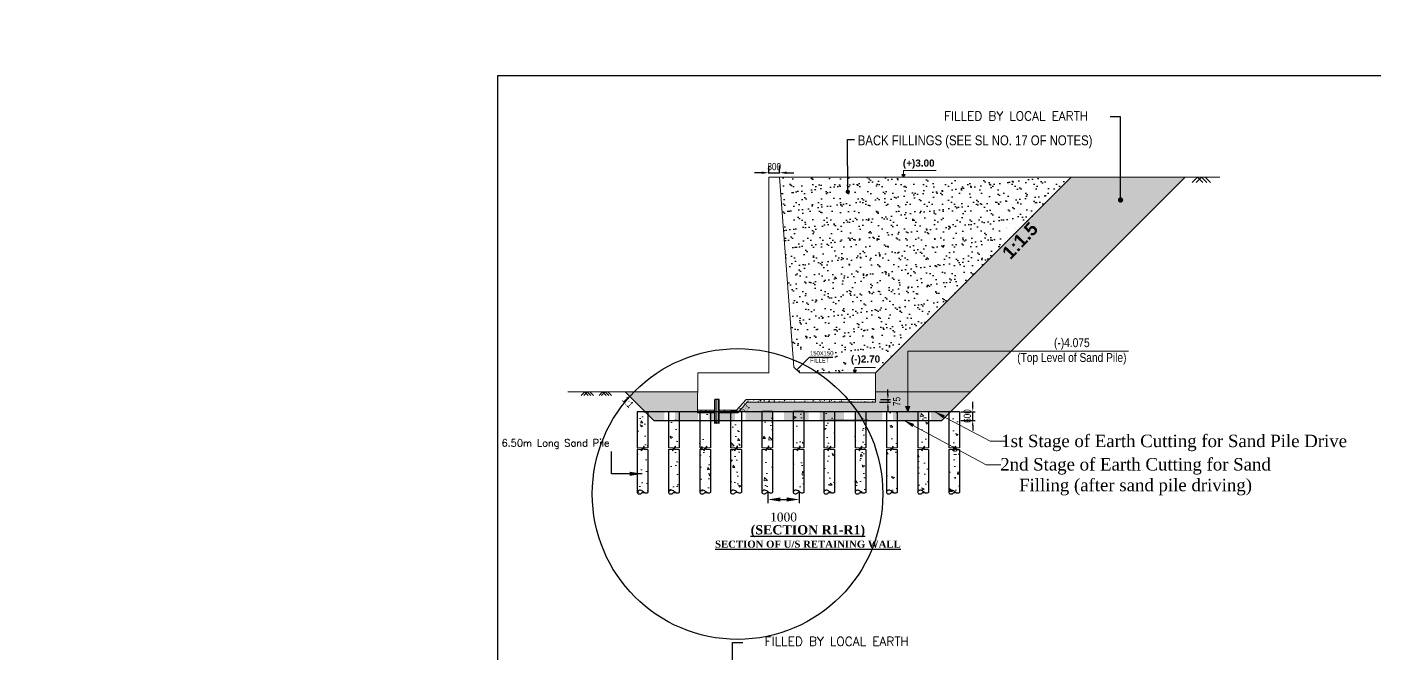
# Model space of a CAD drawing. Extents: x -119161 to 3778985, y -614964 to -30958.
# Drawn here: x 3463795 to 3501667, y -244629 to -227040 of the extents above; entities that cross this region are included whole.
import ezdxf

# ---------------------------------------------------------------- set-up
doc = ezdxf.new("R2010")
doc.units = 0
doc.header["$MEASUREMENT"] = 0
doc.linetypes.add('DASHED', pattern=[0.75, 0.5, -0.25])
doc.layers.get('0').update_dxf_attribs({"linetype": 'CONTINUOUS'})
doc.layers.get('DEFPOINTS').update_dxf_attribs({"linetype": 'CONTINUOUS'})
doc.layers.add('Dim', color=7, linetype='CONTINUOUS', lineweight=9)
doc.layers.add('HATCH', color=252, linetype='CONTINUOUS', lineweight=5)
for name, color, linetype in [('LINE', 7, 'CONTINUOUS'), ('P1', 7, 'CONTINUOUS'), ('TEXT', 10, 'CONTINUOUS'), ('TXT', 7, 'CONTINUOUS')]:
    doc.layers.add(name, color=color, linetype=linetype)
doc.styles.add('ARIAL', font='ARIALN.TTF')
doc.styles.add('BIG', font='ROMANT.SHX')
doc.styles.add('DIM', font='isocp3.shx')
doc.styles.add('dimText', font='ARIALN.TTF')
doc.styles.get("Standard").update_dxf_attribs({"font": 'times.ttf', "height": 250})
doc.dimstyles.new('3', dxfattribs={"dimtxt": 225, "dimasz": 350, "dimexe": 100, "dimexo": 25, "dimgap": 9, "dimtad": 0, "dimdec": 0, "dimzin": 0, "dimdsep": 46, "dimtxsty": 'Standard', "dimcen": 0, "dimclrt": 256, "dimadec": 0, "dimazin": 0, "dimtfac": 1, "dimtdec": 0, "dimtofl": 0, "dimtmove": 2, "dimatfit": 3, "dimfxl": 1, "dimtolj": 1, "dimtzin": 0, "dimarcsym": 0})
doc.dimstyles.new('dim_100', dxfattribs={"dimtxt": 200, "dimasz": 200, "dimexe": 200, "dimexo": 100, "dimgap": 70, "dimtad": 1, "dimdec": 0, "dimzin": 0, "dimdsep": 46, "dimtxsty": 'DIM', "dimcen": 150, "dimclrd": 5, "dimclre": 5, "dimclrt": 7, "dimadec": 0, "dimazin": 0, "dimtfac": 1, "dimtdec": 0, "dimtmove": 0, "dimatfit": 3, "dimfxl": 20, "dimtolj": 1, "dimtzin": 0, "dimarcsym": 0})
doc.dimstyles.new('dim_230', dxfattribs={"dimtxt": 460, "dimasz": 460, "dimexe": 230, "dimexo": 100, "dimgap": 100, "dimtad": 1, "dimdec": 0, "dimzin": 0, "dimdsep": 46, "dimtxsty": 'dimText', "dimcen": 0.09, "dimclrd": 256, "dimclre": 256, "dimclrt": 7, "dimadec": 0, "dimazin": 0, "dimtfac": 1, "dimtdec": 0, "dimtofl": 0, "dimtmove": 0, "dimatfit": 3, "dimfxl": 1, "dimtolj": 1, "dimtzin": 0, "dimlwd": -1, "dimlwe": -1, "dimarcsym": 0})
doc.dimstyles.new('dim_250', dxfattribs={"dimtxt": 500, "dimasz": 500, "dimexe": 500, "dimexo": 100, "dimgap": 150, "dimtad": 1, "dimdec": 0, "dimzin": 0, "dimdsep": 46, "dimtxsty": 'ARIAL', "dimcen": 350, "dimclrd": 5, "dimclre": 5, "dimclrt": 7, "dimadec": 0, "dimazin": 0, "dimtfac": 1, "dimtdec": 0, "dimtmove": 0, "dimatfit": 3, "dimfxl": 500, "dimfxlon": 1, "dimtolj": 1, "dimtzin": 0, "dimarcsym": 0})
doc.dimstyles.new('dim_60', dxfattribs={"dimtxt": 120, "dimasz": 120, "dimexe": 60, "dimexo": 60, "dimgap": 50, "dimtad": 1, "dimdec": 0, "dimzin": 0, "dimdsep": 46, "dimtxsty": 'DIM', "dimcen": 0.09, "dimclrd": 5, "dimclre": 5, "dimclrt": 7, "dimadec": 0, "dimazin": 0, "dimtfac": 1, "dimtdec": 0, "dimtmove": 0, "dimatfit": 3, "dimfxl": 1, "dimtolj": 1, "dimtzin": 0, "dimarcsym": 0})
doc.dimstyles.new('dim_70', dxfattribs={"dimtxt": 140, "dimasz": 140, "dimexe": 70, "dimexo": 40, "dimgap": 50, "dimtad": 1, "dimdec": 0, "dimzin": 0, "dimdsep": 46, "dimtxsty": 'ARIAL', "dimcen": 0.09, "dimclrd": 5, "dimclre": 5, "dimclrt": 7, "dimadec": 0, "dimazin": 0, "dimtfac": 1, "dimtdec": 0, "dimtmove": 0, "dimatfit": 3, "dimfxl": 1, "dimtolj": 1, "dimtzin": 0, "dimarcsym": 0})

# ---------------------------------------------------------------- blocks, each defined once
blk = doc.blocks.new('*D2052')
at = {"layer": 'DEFPOINTS', "color": 0, "lineweight": -2, "ltscale": 50}
for p in [(3484653, -231256), (3484953, -231136), (3484953, -231260)]:
    blk.add_point(p, dxfattribs=at)
at = {"layer": 'HATCH', "color": 5, "lineweight": -2, "ltscale": 50}
for p, q in [((3484653, -231156), (3484653, -230936)), ((3484953, -231160), (3484953, -230936)), ((3484453, -231136), (3484253, -231136)), ((3484653, -231136), (3484953, -231136)), ((3485153, -231136), (3485353, -231136))]:
    blk.add_line(p, q, dxfattribs=at)
for points in [[(3484453, -231103), (3484453, -231169), (3484653, -231136)], [(3485153, -231103), (3485153, -231169), (3484953, -231136)]]:
    blk.add_solid(points, dxfattribs=at)
at = {"layer": 'HATCH', "color": 7, "ltscale": 50, "insert": (3484803, -230964), "char_height": 200, "attachment_point": 5, "style": 'ARIAL'}
blk.add_mtext('\\A1;300', dxfattribs=at)
blk = doc.blocks.new('*D2053')
at = {"layer": 'DEFPOINTS', "color": 0, "lineweight": -2, "ltscale": 50}
for p in [(3487721, -237584), (3487756, -237509), (3487999, -237584)]:
    blk.add_point(p, dxfattribs=at)
at = {"layer": 'HATCH', "color": 5, "lineweight": -2, "ltscale": 50}
for p, q in [((3487999, -237369), (3487999, -237229)), ((3487761, -237584), (3488069, -237584)), ((3487796, -237509), (3488069, -237509)), ((3487999, -237509), (3487999, -237584)), ((3487999, -237724), (3487999, -237864))]:
    blk.add_line(p, q, dxfattribs=at)
for points in [[(3487976, -237369), (3488022, -237369), (3487999, -237509)], [(3487976, -237724), (3488022, -237724), (3487999, -237584)]]:
    blk.add_solid(points, dxfattribs=at)
at = {"layer": 'HATCH', "color": 7, "ltscale": 50, "insert": (3488248, -237561), "char_height": 200, "attachment_point": 5, "rotation": 90, "style": 'ARIAL'}
blk.add_mtext('\\A1;75', dxfattribs=at)
blk = doc.blocks.new('*D2054')
at = {"layer": 'DEFPOINTS', "color": 0, "lineweight": -2, "ltscale": 50}
for p in [(3490006, -238093), (3490013, -237850), (3490384, -237850)]:
    blk.add_point(p, dxfattribs=at)
at = {"layer": 'HATCH', "color": 5, "lineweight": -2, "ltscale": 50}
for p, q in [((3490384, -237710), (3490384, -237570)), ((3490046, -238093), (3490454, -238093)), ((3490053, -237850), (3490454, -237850)), ((3490384, -238093), (3490384, -237850)), ((3490384, -238233), (3490384, -238373))]:
    blk.add_line(p, q, dxfattribs=at)
for points in [[(3490361, -237710), (3490407, -237710), (3490384, -237850)], [(3490361, -238233), (3490407, -238233), (3490384, -238093)]]:
    blk.add_solid(points, dxfattribs=at)
at = {"layer": 'HATCH', "color": 7, "ltscale": 50, "insert": (3490232, -237971), "char_height": 200, "attachment_point": 5, "rotation": 90, "style": 'ARIAL'}
blk.add_mtext('\\A1;600', dxfattribs=at)
blk = doc.blocks.new('RT')
at = {"layer": 'Dim', "ltscale": 50}
h = blk.add_hatch(dxfattribs=at)
h.set_pattern_fill('AR-CONC', color=8, scale=100, style=0)
h.set_pattern_definition([(50, (-3013919.5, 641592.65), (717.26018, -62.75213), [75, -825]), (355, (-3013919.5, 641592.65), (-138.75133, 752.19213), [60, -660]), (100.4514, (-3013859.75, 641587.4), (578.50938, 689.43954), [63.74019, -701.14211]), (46.1842, (-3013919.5, 641792.65), (1067.24105, -165.51901), [112.5, -1237.5]), (96.6356, (-3013830.6, 641778.9), (934.6627, 974.11787), [95.6103, -1051.713]), (351.1842, (-3013919.5, 641792.7), (934.66195, 974.1186), [90, -990]), (21, (-3013819.5, 641742.65), (596.90705, -402.61889), [75, -825]), (326, (-3013819.5, 641742.65), (243.31533, 725.15005), [60, -660]), (71.4514, (-3013769.8, 641709.1), (840.22263, 322.5305), [63.74019, -701.14211]), (37.5, (-3013919.52, 641592.65), (12.159855, 332.893854), [0, -652, 0, -670, 0, -662.5]), (7.5, (-3013919.52, 641592.65), (263.069537, 394.41171), [0, -382, 0, -637, 0, -252.5]), (327.5, (-3014142.52, 641592.65), (533.822436, -22.554872), [0, -250, 0, -780, 0, -1035]), (317.5, (-3014242.52, 641592.65), (583.18617, 100.10498), [0, -325, 0, -518, 0, -735])])
h.paths.add_polyline_path([(150, -2269), (138, -2291), (119, -2305), (97, -2311), (74, -2310), (52, -2302), (33, -2290), (15, -2276), (-6, -2267), (-29, -2266), (-52, -2273), (-64, -2281), (-86, -2289), (-109, -2290), (-130, -2283), (-150, -2271), (-150, 0), (150, 0)])
for points in [[(-150, -1014), (-44, -1014), (-44, -966), (22, -1055), (22, -1014), (150, -1014)], [(-150, -1063), (-29, -1063), (-29, -1015), (38, -1103), (38, -1063), (150, -1063)]]:
    blk.add_lwpolyline(points, dxfattribs=at)
at = {"layer": 'P1', "ltscale": 50}
for points in [[(-150, 0), (-150, -1014)], [(-150, 0), (150, 0)], [(150, 0), (150, -1014)], [(-150, -1063), (-150, -2271)], [(150, -1063), (150, -2253)]]:
    blk.add_lwpolyline(points, dxfattribs=at)
blk.add_spline([(-150, -2271), (-115, -2289), (-72, -2284), (-23, -2252), (15, -2223), (67, -2207), (106, -2210), (132, -2224), (144, -2239), (150, -2253), (150, -2266), (123, -2303), (73, -2309), (38, -2293), (10, -2273), (-18, -2265), (-51, -2273)], degree=3, dxfattribs=at)
blk = doc.blocks.new('PILE.5')
at = {"layer": 'HATCH', "color": 5}
blk.add_blockref('RT', (0, 0), dxfattribs=at)
blk = doc.blocks.new('*D2064')
at = {"layer": 'DEFPOINTS', "color": 0, "lineweight": -2}
for p in [(2462635, -31122), (2462635, -33338), (2521930, -33338)]:
    blk.add_point(p, dxfattribs=at)
at = {"layer": 'DEFPOINTS', "color": 0, "linetype": 'ByBlock', "lineweight": -2}
for p in [(3484626, -240111), (3485507, -240111), (3485507, -240315)]:
    blk.add_point(p, dxfattribs=at)
at = {"layer": 'LINE', "color": 0, "lineweight": -2}
for p, q in [((2462635, -33313), (2462635, -31022)), ((2521930, -33313), (2521930, -31022)), ((2463185, -31122), (2491842, -31122)), ((2521380, -31122), (2492723, -31122))]:
    blk.add_line(p, q, dxfattribs=at)
at = {"layer": 'LINE', "color": 0, "linetype": 'ByBlock', "lineweight": -2}
for p, q in [((3484626, -240136), (3484626, -240415)), ((3484976, -240315), (3485157, -240315)), ((3485507, -240136), (3485507, -240415))]:
    blk.add_line(p, q, dxfattribs=at)
at = {"layer": 'LINE', "color": 0, "lineweight": -2}
for points in [[(2463185, -31031), (2463185, -31214), (2462635, -31122)], [(2521380, -31031), (2521380, -31214), (2521930, -31122)]]:
    blk.add_solid(points, dxfattribs=at)
at = {"layer": 'LINE', "color": 0, "linetype": 'ByBlock', "lineweight": -2}
for points in [[(3484976, -240257), (3484976, -240373), (3484626, -240315)], [(3485157, -240257), (3485157, -240373), (3485507, -240315)]]:
    blk.add_solid(points, dxfattribs=at)
at = {"layer": 'LINE', "insert": (2492283, -31122), "char_height": 250, "attachment_point": 5}
blk.add_mtext('\\A1;59295', dxfattribs=at)
at = {"layer": 'LINE', "linetype": 'ByBlock', "lineweight": -2, "insert": (3485066, -240810), "char_height": 250, "attachment_point": 5}
blk.add_mtext('\\A1;1000', dxfattribs=at)

msp = doc.modelspace()

# ---------------------------------------------------------------- hatches: boundary and pattern name
at = {"layer": 'Dim', "ltscale": 500}
h = msp.add_hatch(color=15, dxfattribs=at)
h.dxf.hatch_style = 1
h.paths.add_polyline_path([(3488437, -231184.6), (3488486.7, -231184.6), (3488437, -231258.5)])
h.paths.add_polyline_path([(3488387.3, -231184.6), (3488437, -231184.6), (3488437, -231258.5)])
h = msp.add_hatch(color=15, dxfattribs=at)
h.dxf.hatch_style = 1
h.paths.add_polyline_path([(3487070.3, -236684.9), (3487020.6, -236684.9), (3487070.3, -236758.9)])
h.paths.add_polyline_path([(3487120, -236684.9), (3487070.3, -236684.9), (3487070.3, -236758.9)])
h = msp.add_hatch(color=8, dxfattribs=at)
h.dxf.hatch_style = 1
h.paths.add_polyline_path([(3488617.8, -237704.4), (3488557, -237704.4), (3488496.2, -237704.4), (3488557, -237849.6)])
at = {"layer": 'HATCH', "ltscale": 10}
h = msp.add_hatch(dxfattribs=at)
h.set_pattern_fill('ANSI31', color=256, scale=375, angle=45, style=0)
h.set_pattern_definition([(90, (3618422.555, -228197.207), (-46.875, 7e-15), [])])
h.paths.add_polyline_path([(3483136.3, -238163.4), (3483180.5, -238163.4), (3483180.5, -238134.8), (3483208.5, -238190.3), (3483208.5, -238163.4), (3483256.3, -238162.8), (3483256.3, -237508.7), (3483136.3, -237508.7)])
at = {"layer": 'LINE', "ltscale": 50}
h = msp.add_hatch(dxfattribs=at)
h.set_pattern_fill('AR-SAND', color=4, scale=200, style=0)
h.set_pattern_definition([(37.5, (2451530.54, 1235415.37), (-12.59867, 385.364754), [0, -304, 0, -340, 0, -325]), (7.5, (2451530.54, 1235415.37), (353.95534, 564.42921), [0, -164, 0, -274, 0, -105]), (327.5, (2451284.54, 1235415.37), (622.82837, 1.13181), [0, -100, 0, -360, 0, -470]), (317.5, (2451284.54, 1235415.37), (601.22532, 175.53511), [0, -50, 0, -236, 0, -270])])
h.paths.add_polyline_path([(3493153.9, -231258.5), (3484954, -231265.9), (3485360.2, -236600.5), (3485526.9, -236758.9), (3487070.3, -236758.9), (3487020.6, -236684.9), (3487120, -236684.9), (3487070.3, -236758.9), (3487653.5, -236758.9)])
h.paths.add_polyline_path([(3486851.5, -236758.9), (3487653.5, -236758.9), (3487968, -236130), (3486851.5, -236130)], flags=17)
h.paths.add_polyline_path([(3485353.5, -236594.2), (3486364, -236544.3), (3486364, -236097), (3485316.8, -236103.8)], flags=17)
h = msp.add_hatch(dxfattribs=at)
h.set_pattern_fill('AR-SAND', color=0, scale=80, style=0)
h.set_pattern_definition([(37.5, (4793809.96, 359624.48), (-5.039469, 154.145902), [0, -121.6, 0, -136, 0, -130]), (7.5, (4793809.96, 359624.48), (141.582136, 225.771685), [0, -65.6, 0, -109.6, 0, -42]), (327.5, (4793711.56, 359624.48), (249.131349, 0.452724), [0, -40, 0, -144, 0, -188]), (317.5, (4793711.56, 359624.48), (240.490128, 70.214045), [0, -20, 0, -94.4, 0, -108])])
h.paths.add_polyline_path([(3496352.3, -231258.5), (3493153.9, -231258.5), (3487653.5, -236758.9), (3487653.5, -237292.8), (3488557, -237292.8), (3488557, -236150.7), (3491460, -236150.7)])
h.paths.add_polyline_path([(3491460, -236150.7), (3488557, -236150.7), (3488557, -237292.8), (3490318, -237292.8)], flags=17)
h.paths.add_polyline_path([(3487823.9, -237303.6), (3487823.9, -236963.9), (3487576.6, -236963.9), (3487576.6, -237303.6)], flags=9)
h.paths.add_polyline_path([(3491590.3, -233330.9), (3491950.1, -232978.3), (3491661.6, -232683.9), (3491301.8, -233036.6)], flags=24)
at = {"layer": 'LINE', "ltscale": 0.5}
h = msp.add_hatch(dxfattribs=at)
h.set_pattern_fill('AR-SAND', color=256, scale=60, style=0)
h.set_pattern_definition([(37.5, (2353303.16, 2141969.97), (-3.7796015, 115.609426), [0, -91.2, 0, -102, 0, -97.5]), (7.5, (2353303.16, 2141969.97), (106.186602, 169.328764), [0, -49.2, 0, -82.2, 0, -31.5]), (327.5, (2353229.36, 2141969.97), (186.8485117, 0.3395432), [0, -30, 0, -108, 0, -141]), (317.5, (2353229.36, 2141969.97), (180.367596, 52.660534), [0, -15, 0, -70.8, 0, -81])])
h.paths.add_polyline_path([(3482646.5, -237849.6), (3482650, -237292.8), (3480615.5, -237292.8), (3481172.3, -237849.6)])
h.paths.add_polyline_path([(3489761.2, -237849.6), (3490318, -237292.8), (3488557, -237292.8), (3488557, -237704.4), (3488617.8, -237704.4), (3488557, -237849.6)])
h.paths.add_polyline_path([(3488557, -237849.6), (3488496.2, -237704.4), (3488557, -237704.4), (3488557, -237292.8), (3487653.5, -237292.8), (3487653.5, -237583.7), (3487503.5, -237583.7), (3484046.3, -237583.7), (3483807.9, -237849.6), (3484003.2, -237849.6)])
h.paths.add_polyline_path([(3482656.6, -238092.8), (3482656.6, -237883.7), (3482646.3, -237883.7), (3482646.5, -237849.6), (3482015.5, -237849.6), (3482015.5, -238092.8)])
h.paths.add_polyline_path([(3481715.5, -238092.8), (3481715.5, -237849.6), (3481172.3, -237849.6), (3481415.5, -238092.8)])
h.paths.add_polyline_path([(3483256.3, -237883.7), (3483256.3, -238092.8), (3483703.2, -238092.8), (3483703.2, -237883.7)])
h.paths.add_polyline_path([(3483136.3, -238092.8), (3483136.3, -237883.7), (3482956.6, -237883.7), (3482956.6, -238092.8)])
h.paths.add_polyline_path([(3484601.5, -238092.8), (3484775.1, -238092.8), (3484775.1, -237849.6), (3484003.2, -237849.6), (3484003.2, -238092.8)])
h.paths.add_polyline_path([(3485615.5, -238092.8), (3485776.5, -238092.8), (3485776.5, -237849.6), (3485075.1, -237849.6), (3485075.1, -238092.8)])
h.paths.add_polyline_path([(3486762, -238092.8), (3486762, -237849.6), (3486076.5, -237849.6), (3486076.5, -238092.8)])
h.paths.add_polyline_path([(3487843.9, -238092.8), (3487843.9, -237849.6), (3487062, -237849.6), (3487062, -238092.8), (3487447.3, -238092.8)])
h.paths.add_polyline_path([(3488915.5, -238092.8), (3488915.5, -237849.6), (3488143.9, -237849.6), (3488143.9, -238092.8)])
h.paths.add_polyline_path([(3489518, -238092.8), (3489761.2, -237849.6), (3489215.5, -237849.6), (3489215.5, -238092.8)])
h.paths.add_polyline_path([(3488096.3, -237754.1), (3488096.3, -237367.7), (3488399.7, -237367.7), (3488399.7, -237754.1)], flags=24)
h.paths.add_polyline_path([(3483981.1, -237932.1), (3484177.9, -237714.6), (3484043.9, -237593.3), (3483847.1, -237810.8)], flags=9)

# ---------------------------------------------------------------- linework, layer by layer
at = {"color": 7, "lineweight": 15}
for p, q in [((3484953.4, -231258.5), (3484653.4, -231258.5)), ((3484653.4, -236758.9), (3484653.4, -231258.5)), ((3485353.5, -236594.2), (3484953.4, -231258.5)), ((3485353.5, -236594.2), (3485526.9, -236758.9)), ((3482646.3, -237883.7), (3482653.4, -236758.9)), ((3482653.4, -236758.9), (3484653.4, -236758.9)), ((3484653.4, -236758.9), (3484653.4, -236758.9)), ((3485526.9, -236758.9), (3487653.5, -236758.9)), ((3487653.5, -237583.7), (3487653.5, -236758.9)), ((3482646.3, -237808.7), (3483136.3, -237808.7)), ((3483256.3, -237808.7), (3483746.3, -237808.7)), ((3484015.3, -237508.7), (3487503.5, -237508.7)), ((3487503.5, -237583.7), (3484046.3, -237583.7)), ((3487503.5, -237508.7), (3487653.5, -237508.7)), ((3487653.5, -237583.7), (3487503.5, -237583.7)), ((3482646.3, -237883.7), (3483136.3, -237883.7)), ((3483256.3, -237883.7), (3483777.3, -237883.7))]:
    msp.add_line(p, q, dxfattribs=at)
for points in [[(3484015.3, -237508.7), (3483746.3, -237808.7)], [(3484046.3, -237583.7), (3483777.3, -237883.7)]]:
    msp.add_lwpolyline(points, dxfattribs=at)
at = {"layer": 'Dim', "ltscale": 500}
msp.add_line((3488557, -236150.7), (3494763, -236150.7, 0), dxfattribs=at)
at = {"layer": 'Dim', "lineweight": 20, "ltscale": 50}
for p, q in [((3482650, -237292.8), (3478998.1, -237292.8)), ((3490318, -237292.8), (3487653.5, -237292.8))]:
    msp.add_line(p, q, dxfattribs=at)
at = {"layer": 'Dim', "ltscale": 500}
for points in [[(3488437, -231258.5), (3488486.7, -231184.6), (3488387.3, -231184.6)], [(3487070.3, -236758.9), (3487020.6, -236684.9), (3487120, -236684.9)]]:
    msp.add_lwpolyline(points, close=True, dxfattribs=at)
for points in [[(3488437, -231184.6), (3488437, -231069.4), (3489357.7, -231069.4)], [(3488557, -237849.6), (3488557, -236150.7)], [(3487070.3, -236684.9), (3487070.3, -236609), (3487655.2, -236609)], [(3488557, -237849.6), (3488496.2, -237704.4), (3488557, -237704.4)], [(3488557, -237849.6), (3488617.8, -237704.4), (3488557, -237704.4)]]:
    msp.add_lwpolyline(points, dxfattribs=at)
at = {"layer": 'HATCH', "color": 5, "ltscale": 50}
msp.add_lwpolyline([(3484953.4, -231258.5), (3497329.9, -231258.5)], dxfattribs=at)
at = {"layer": 'HATCH', "color": 8, "lineweight": 15}
for points in [[(3496701.1, -231258.5), (3496551.3, -231408.3)], [(3496811.4, -231258.5), (3496661.6, -231408.3)], [(3496701.1, -231258.5), (3496850.9, -231408.3)], [(3496811.4, -231258.5), (3496961.2, -231408.3)], [(3496921.7, -231258.5), (3497071.5, -231408.3)], [(3479474.5, -237292.8), (3479374.6, -237392.7)], [(3479548, -237292.8), (3479448.1, -237392.7)], [(3479474.5, -237292.8), (3479574.3, -237392.7)], [(3479548, -237292.8), (3479647.8, -237392.7)], [(3479621.5, -237292.8), (3479721.4, -237392.7)], [(3479977.3, -237292.8), (3479877.5, -237392.7)], [(3480050.9, -237292.8), (3479951, -237392.7)], [(3479977.3, -237292.8), (3480077.2, -237392.7)], [(3480050.9, -237292.8), (3480150.7, -237392.7)], [(3480124.4, -237292.8), (3480224.2, -237392.7)]]:
    msp.add_lwpolyline(points, dxfattribs=at)
at = {"layer": 'LINE', "color": 2, "lineweight": 15}
for p, q in [((3482646.6, -237836), (3482651.8, -237834)), ((3482647.7, -237846.1), (3482651.8, -237834)), ((3482691.3, -237812.2), (3482691.3, -237812.2)), ((3482732, -237825.2), (3482741.7, -237813.7)), ((3482732, -237825.2), (3482744, -237826.3)), ((3482744, -237826.3), (3482741.7, -237813.7)), ((3482875.5, -237837.8), (3482885.1, -237826.3)), ((3482887.4, -237838.8), (3482885.1, -237826.3)), ((3482975.2, -237828.9), (3482975.2, -237828.9)), ((3483018.1, -237817.5), (3483018.1, -237817.5)), ((3483025.3, -237822.3), (3483025.3, -237822.3)), ((3483099.1, -237822.8), (3483099.1, -237822.8)), ((3483101, -237812.3), (3483101, -237812.3)), ((3483278.2, -237811.5), (3483278.2, -237811.5)), ((3483383.3, -237808.7), (3483390.6, -237813.6)), ((3483384.9, -237816), (3483384.9, -237816)), ((3483390.6, -237813.6), (3483392.3, -237808.7)), ((3483398, -237832.3), (3483415.8, -237835)), ((3483398.1, -237832.2), (3483413.7, -237816)), ((3483415.8, -237835), (3483413.6, -237816)), ((3483476.9, -237834.8), (3483476.9, -237834.8)), ((3483491.7, -237820.5), (3483491.7, -237820.5)), ((3483505.3, -237834.7), (3483505.3, -237834.7)), ((3483552.7, -237824.8), (3483552.7, -237824.8)), ((3483593.1, -237836.7), (3483593.1, -237836.7)), ((3483598.5, -237825), (3483598.5, -237825)), ((3483609.2, -237819.7), (3483609.2, -237819.7)), ((3483668.1, -237822.9), (3483682.1, -237817.6)), ((3483668.1, -237822.9), (3483678, -237829.6)), ((3483678, -237829.6), (3483682.1, -237817.6)), ((3483705.2, -237829.5), (3483705.2, -237829.5)), ((3483709.7, -237816.7), (3483709.7, -237816.7)), ((3483769.8, -237807.1), (3483769.8, -237807.1)), ((3483804.8, -237791.6), (3483804.8, -237791.6)), ((3483812, -237834), (3483812, -237834)), ((3483812.9, -237792.8), (3483812.9, -237792.8)), ((3483826.3, -237796.7), (3483826.3, -237796.7)), ((3483836.1, -237758.4), (3483850.1, -237753.1)), ((3483836.1, -237758.4), (3483846.1, -237765.1)), ((3483846.1, -237765.1), (3483850.1, -237753.1)), ((3483851.9, -237775.2), (3483861.5, -237763.7)), ((3483851.9, -237775.2), (3483863.8, -237776.2)), ((3483857.4, -237712.7), (3483857.4, -237712.7)), ((3483863.8, -237776.2), (3483861.5, -237763.7)), ((3483910, -237633.9), (3483910, -237633.9)), ((3483915.5, -237709.5), (3483915.5, -237709.5)), ((3483919.2, -237711.2), (3483919.2, -237711.2)), ((3483921.6, -237644.7), (3483921.6, -237644.7)), ((3483951.2, -237657.3), (3483951.2, -237657.3)), ((3483955.3, -237607.8), (3483955.3, -237607.8)), ((3483967.6, -237637.3), (3483977.2, -237625.8)), ((3483967.6, -237637.3), (3483979.5, -237638.4)), ((3483979.5, -237638.4), (3483977.2, -237625.8)), ((3483991.5, -237567.3), (3483991.5, -237567.3)), ((3483997.5, -237634.7), (3483997.5, -237634.7)), ((3484026.8, -237564), (3484026.8, -237564)), ((3484052.8, -237548.9), (3484066.8, -237543.5)), ((3484052.8, -237548.9), (3484062.8, -237555.6)), ((3484062.8, -237555.6), (3484066.8, -237543.5)), ((3484088.9, -237538.3), (3484088.9, -237538.3)), ((3484101, -237510.1), (3484101, -237510.1)), ((3484108.1, -237547.3), (3484108.1, -237547.3)), ((3484127.8, -237551.2), (3484127.8, -237551.2)), ((3484139, -237531.8), (3484139, -237531.8)), ((3484198.8, -237508.8), (3484198.9, -237508.7)), ((3484198.8, -237508.8), (3484216.6, -237511.6)), ((3484207.8, -237514.6), (3484207.8, -237514.6)), ((3484214.8, -237521.8), (3484214.8, -237521.8)), ((3484216.6, -237511.6), (3484216.3, -237508.7)), ((3484224.7, -237527.3), (3484224.7, -237527.3)), ((3484226.7, -237512), (3484229.5, -237508.7)), ((3484226.7, -237512), (3484238.7, -237513)), ((3484231.7, -237536.2), (3484231.7, -237536.2)), ((3484238.7, -237513), (3484237.9, -237508.7)), ((3484314.6, -237519.1), (3484314.6, -237519.1)), ((3484334.3, -237522.1), (3484334.3, -237522.1)), ((3484338.5, -237577.4), (3484338.5, -237577.4)), ((3484340.3, -237564.9), (3484354.3, -237559.5)), ((3484340.3, -237564.9), (3484350.2, -237571.6)), ((3484350.2, -237571.6), (3484354.3, -237559.5)), ((3484370.2, -237524.5), (3484379.8, -237513)), ((3484370.2, -237524.5), (3484382.1, -237525.6)), ((3484382.1, -237525.6), (3484379.8, -237513)), ((3484412.3, -237541.9), (3484427.9, -237525.6)), ((3484412.3, -237541.9), (3484430, -237544.7)), ((3484414.3, -237567.5), (3484414.3, -237567.5)), ((3484417.8, -237577.2), (3484417.8, -237577.2)), ((3484421.3, -237523.6), (3484421.3, -237523.6)), ((3484430, -237544.7), (3484427.8, -237525.7)), ((3484432.9, -237575.9), (3484432.9, -237575.9)), ((3484435.4, -237509.3), (3484435.4, -237509.3)), ((3484513.6, -237537.1), (3484523.3, -237525.6)), ((3484513.6, -237537.1), (3484525.6, -237538.1)), ((3484525.6, -237538.1), (3484523.3, -237525.6)), ((3484528.1, -237528.1), (3484528.1, -237528.1)), ((3484534.4, -237557.2), (3484534.4, -237557.2)), ((3484536.8, -237560.9), (3484536.8, -237560.9)), ((3484540.6, -237550.8), (3484540.6, -237550.8)), ((3484590.6, -237544.2), (3484590.6, -237544.2)), ((3484625.7, -237575), (3484641.3, -237558.7)), ((3484625.7, -237575), (3484643.5, -237577.8)), ((3484627.7, -237580.9), (3484641.7, -237575.6)), ((3484627.7, -237580.9), (3484631.8, -237583.7)), ((3484634.8, -237532.7), (3484634.8, -237532.7)), ((3484639, -237583.7), (3484641.7, -237575.6)), ((3484639.5, -237546.8), (3484639.5, -237546.8)), ((3484643.5, -237577.8), (3484641.3, -237558.8)), ((3484651, -237537.2), (3484651, -237537.2)), ((3484657.1, -237549.6), (3484666.7, -237538.1)), ((3484657.1, -237549.6), (3484669.1, -237550.7)), ((3484666.4, -237534.3), (3484666.4, -237534.3)), ((3484669.1, -237550.7), (3484666.7, -237538.1)), ((3484740.5, -237534), (3484740.5, -237534)), ((3484741.6, -237537.2), (3484741.6, -237537.2)), ((3484767.7, -237517.2), (3484767.7, -237517.2)), ((3484792.7, -237517.6), (3484792.7, -237517.6)), ((3484795.7, -237516.4), (3484809.7, -237511)), ((3484795.7, -237516.4), (3484805.7, -237523.1)), ((3484800.6, -237562.2), (3484810.2, -237550.7)), ((3484800.6, -237562.2), (3484812.5, -237563.2)), ((3484805.7, -237523.1), (3484809.7, -237511)), ((3484812.5, -237563.2), (3484810.2, -237550.7)), ((3484842.8, -237511.1), (3484842.8, -237511.1)), ((3484844.4, -237519), (3484844.4, -237519)), ((3484848.4, -237541.7), (3484848.4, -237541.7)), ((3484865.9, -237580), (3484865.9, -237580)), ((3484944, -237574.7), (3484953.6, -237563.2)), ((3484944, -237574.7), (3484956, -237575.8)), ((3484944.7, -237571.5), (3484944.7, -237571.5)), ((3484956, -237575.8), (3484953.6, -237563.2)), ((3484955.1, -237546.2), (3484955.1, -237546.2)), ((3484992.2, -237563.3), (3484992.2, -237563.3)), ((3485042.3, -237556.7), (3485042.3, -237556.7)), ((3485045.7, -237558.7), (3485045.7, -237558.7)), ((3485061.9, -237550.7), (3485061.9, -237550.7)), ((3485083.2, -237532.4), (3485097.2, -237527.1)), ((3485083.2, -237532.4), (3485093.1, -237539.2)), ((3485090.5, -237583.7), (3485097.1, -237575.8)), ((3485093.1, -237539.2), (3485097.2, -237527.1)), ((3485098.6, -237583.7), (3485097.1, -237575.8)), ((3485109.3, -237576.5), (3485109.3, -237576.5)), ((3485118, -237546.8), (3485118, -237546.8)), ((3485149.5, -237543.7), (3485149.5, -237543.7)), ((3485168.7, -237555.2), (3485168.7, -237555.2)), ((3485226, -237556.4), (3485226, -237556.4)), ((3485244.3, -237530.1), (3485244.3, -237530.1)), ((3485252.2, -237529.6), (3485252.2, -237529.6)), ((3485275.4, -237559.7), (3485275.4, -237559.7)), ((3485294.4, -237523.6), (3485294.4, -237523.6)), ((3485342.6, -237536.4), (3485342.6, -237536.4)), ((3485350.8, -237583.4), (3485350.8, -237583.4)), ((3485353.3, -237516.8), (3485353.3, -237516.8)), ((3485370.1, -237513.6), (3485370.1, -237513.6)), ((3485370.6, -237548.5), (3485384.6, -237543.1)), ((3485370.6, -237548.5), (3485380.5, -237555.2)), ((3485380.5, -237555.2), (3485384.6, -237543.1)), ((3485382.2, -237564.2), (3485382.2, -237564.2)), ((3485390.5, -237580.3), (3485390.5, -237580.3)), ((3485443.8, -237575.8), (3485443.8, -237575.8)), ((3485454.7, -237568.4), (3485454.7, -237568.4)), ((3485459.2, -237516.4), (3485459.2, -237516.4)), ((3485489, -237568.7), (3485489, -237568.7)), ((3485493.9, -237569.2), (3485493.9, -237569.2)), ((3485507.2, -237560.3), (3485507.2, -237560.3)), ((3485557.4, -237554.3), (3485557.4, -237554.3)), ((3485569.7, -237559.3), (3485569.7, -237559.3)), ((3485595.7, -237573.3), (3485595.7, -237573.3)), ((3485623.8, -237540.3), (3485623.8, -237540.3)), ((3485658, -237564.5), (3485672, -237559.1)), ((3485658, -237564.5), (3485668, -237571.2)), ((3485658.4, -237541.5), (3485658.4, -237541.5)), ((3485666.4, -237512.6), (3485684.2, -237515.4)), ((3485666.5, -237512.6), (3485670.2, -237508.7)), ((3485668, -237571.2), (3485672, -237559.1)), ((3485684.2, -237515.4), (3485683.4, -237508.7)), ((3485696, -237542.6), (3485696, -237542.6)), ((3485702.5, -237577.8), (3485702.5, -237577.8)), ((3485740.4, -237520.3), (3485740.4, -237520.3)), ((3485746, -237536), (3485746, -237536)), ((3485762.3, -237526.5), (3485762.3, -237526.5)), ((3485809.3, -237582.3), (3485809.3, -237582.3)), ((3485821.8, -237526.1), (3485821.8, -237526.1)), ((3485862.5, -237579), (3485862.5, -237579)), ((3485865, -237512.5), (3485865, -237512.5)), ((3485879.9, -237545.7), (3485895.5, -237529.4)), ((3485879.9, -237545.7), (3485897.7, -237548.5)), ((3485897.7, -237548.5), (3485895.4, -237529.5)), ((3485920.4, -237512.1), (3485923.3, -237508.7)), ((3485920.4, -237512.1), (3485932.4, -237513.2)), ((3485932.4, -237513.2), (3485931.5, -237508.7)), ((3485933.5, -237570.2), (3485933.5, -237570.2)), ((3485945.4, -237580.5), (3485959.4, -237575.1)), ((3485945.4, -237580.5), (3485950.2, -237583.7)), ((3485945.5, -237581.7), (3485945.5, -237581.7)), ((3485948.1, -237509.4), (3485948.1, -237509.4)), ((3485956.6, -237583.7), (3485959.4, -237575.1)), ((3485963.6, -237566.2), (3485963.6, -237566.2)), ((3485998, -237512), (3485998, -237512)), ((3486021.3, -237571.8), (3486021.3, -237571.8)), ((3486050.1, -237550.2), (3486050.1, -237550.2)), ((3486063.9, -237524.7), (3486073.5, -237513.2)), ((3486063.9, -237524.7), (3486075.8, -237525.7)), ((3486067.4, -237551.2), (3486067.4, -237551.2)), ((3486075.8, -237525.7), (3486073.5, -237513.2)), ((3486093.3, -237578.8), (3486111.1, -237581.6)), ((3486093.4, -237578.8), (3486108.9, -237562.5)), ((3486104.7, -237516.5), (3486104.7, -237516.5)), ((3486111.1, -237581.6), (3486108.9, -237562.6)), ((3486113.5, -237516), (3486127.5, -237510.6)), ((3486113.5, -237516), (3486123.4, -237522.7)), ((3486123.4, -237522.7), (3486127.5, -237510.6)), ((3486147.6, -237555.1), (3486147.6, -237555.1)), ((3486166.7, -237530.2), (3486166.7, -237530.2)), ((3486170.1, -237537.2), (3486170.1, -237537.2)), ((3486197.7, -237548.5), (3486197.7, -237548.5)), ((3486207.3, -237537.2), (3486217, -237525.7)), ((3486207.3, -237537.2), (3486219.3, -237538.3)), ((3486211.5, -237521), (3486211.5, -237521)), ((3486219.3, -237538.3), (3486217, -237525.7)), ((3486271.2, -237524.4), (3486271.2, -237524.4)), ((3486273.4, -237538.6), (3486273.4, -237538.6)), ((3486283.4, -237510.2), (3486283.4, -237510.2)), ((3486318.3, -237525.5), (3486318.3, -237525.5)), ((3486350.8, -237549.8), (3486360.4, -237538.3)), ((3486350.8, -237549.8), (3486362.7, -237550.8)), ((3486362.7, -237550.8), (3486360.4, -237538.3)), ((3486372.6, -237575.9), (3486372.6, -237575.9)), ((3486375, -237509.4), (3486375, -237509.4)), ((3486399.7, -237521.9), (3486399.7, -237521.9)), ((3486400.9, -237532), (3486414.9, -237526.6)), ((3486400.9, -237532), (3486410.9, -237538.7)), ((3486410.8, -237538.7), (3486414.9, -237526.6)), ((3486425, -237530), (3486425, -237530)), ((3486449.8, -237515.4), (3486449.8, -237515.4)), ((3486475.3, -237561.9), (3486475.3, -237561.9)), ((3486494.2, -237562.3), (3486496.4, -237559.7)), ((3486494.2, -237562.3), (3486496.4, -237562.5)), ((3486496.4, -237559.7), (3486503.9, -237550.8)), ((3486496.4, -237562.5), (3486506.2, -237563.4)), ((3486506.2, -237563.4), (3486503.9, -237550.8)), ((3486531.8, -237534.5), (3486531.8, -237534.5)), ((3486576.3, -237549.1), (3486576.3, -237549.1)), ((3486596.4, -237512.2), (3486596.4, -237512.2)), ((3486599.2, -237567.6), (3486599.2, -237567.6)), ((3486625, -237569.4), (3486625, -237569.4)), ((3486637.7, -237574.9), (3486647.3, -237563.4)), ((3486637.7, -237574.9), (3486649.6, -237575.9)), ((3486638.6, -237539.1), (3486638.6, -237539.1)), ((3486649.6, -237575.9), (3486647.3, -237563.4)), ((3486649.3, -237561), (3486649.3, -237561)), ((3486680.2, -237534.1), (3486680.2, -237534.1)), ((3486688.3, -237548), (3486702.3, -237542.6)), ((3486688.3, -237548), (3486698.3, -237554.7)), ((3486698.3, -237554.7), (3486702.3, -237542.6)), ((3486703.2, -237516.7), (3486703.2, -237516.7)), ((3486725, -237551.1), (3486725, -237551.1)), ((3486741.7, -237549.4), (3486741.7, -237549.4)), ((3486745.3, -237543.6), (3486745.3, -237543.6)), ((3486782.9, -237520), (3486782.9, -237520)), ((3486784.3, -237583.7), (3486790.8, -237575.9)), ((3486792.2, -237583.7), (3486790.8, -237575.9)), ((3486809.9, -237521.2), (3486809.9, -237521.2)), ((3486851.4, -237534.4), (3486851.4, -237534.4)), ((3486852.1, -237548.1), (3486852.1, -237548.1)), ((3486858.3, -237529.4), (3486858.3, -237529.4)), ((3486881.5, -237573.7), (3486881.5, -237573.7)), ((3486901.4, -237527.8), (3486901.4, -237527.8)), ((3486906.2, -237573.3), (3486906.2, -237573.3)), ((3486916.7, -237525.7), (3486916.7, -237525.7)), ((3486958.9, -237552.6), (3486958.9, -237552.6)), ((3486974.9, -237509.4), (3486974.9, -237509.4)), ((3486975.8, -237564), (3486989.8, -237558.7)), ((3486975.8, -237564), (3486985.7, -237570.8)), ((3486977.2, -237517.9), (3486977.2, -237517.9)), ((3486985.3, -237558.8), (3486985.3, -237558.8)), ((3486985.7, -237570.8), (3486989.8, -237558.7)), ((3487022.9, -237553.3), (3487022.9, -237553.3)), ((3487023.5, -237530.2), (3487023.5, -237530.2)), ((3487050.9, -237580.1), (3487050.9, -237580.1)), ((3487065.6, -237557.1), (3487065.6, -237557.1)), ((3487088, -237544.7), (3487088, -237544.7)), ((3487100.9, -237573.5), (3487100.9, -237573.5)), ((3487147, -237520), (3487147, -237520)), ((3487148.4, -237583.7), (3487154.9, -237575.9)), ((3487156.3, -237583.7), (3487154.9, -237575.9)), ((3487174.1, -237521.2), (3487174.1, -237521.2)), ((3487215.5, -237534.4), (3487215.5, -237534.4)), ((3487216.2, -237548.1), (3487216.2, -237548.1)), ((3487222.4, -237529.4), (3487222.4, -237529.4)), ((3487245.6, -237573.7), (3487245.6, -237573.7)), ((3487265.6, -237527.8), (3487265.6, -237527.8)), ((3487270.4, -237573.3), (3487270.4, -237573.3)), ((3487280.8, -237525.7), (3487280.8, -237525.7)), ((3487323, -237552.6), (3487323, -237552.6)), ((3487339.1, -237509.4), (3487339.1, -237509.4)), ((3487339.9, -237564), (3487353.9, -237558.7)), ((3487339.9, -237564), (3487349.8, -237570.8)), ((3487341.3, -237517.9), (3487341.3, -237517.9)), ((3487349.5, -237558.8), (3487349.5, -237558.8)), ((3487349.8, -237570.8), (3487353.9, -237558.7)), ((3487387, -237553.3), (3487387, -237553.3)), ((3487387.6, -237530.2), (3487387.6, -237530.2)), ((3487415, -237580.1), (3487415, -237580.1)), ((3487429.8, -237557.1), (3487429.8, -237557.1)), ((3487452.2, -237544.7), (3487452.2, -237544.7)), ((3487465.1, -237573.5), (3487465.1, -237573.5)), ((3487555.1, -237513.7), (3487555.1, -237513.7)), ((3487557.3, -237552.8), (3487557.3, -237552.8)), ((3487560.9, -237582.6), (3487567.8, -237583.7)), ((3487561, -237582.6), (3487576.6, -237566.3)), ((3487565.8, -237543.2), (3487565.8, -237543.2)), ((3487578.5, -237583.7), (3487576.5, -237566.4)), ((3487598.1, -237541.6), (3487598.1, -237541.6)), ((3487599.4, -237579.7), (3487599.4, -237579.7)), ((3487614.1, -237512.3), (3487617.1, -237508.7)), ((3487614.1, -237512.3), (3487626, -237513.3)), ((3487626, -237513.3), (3487625.2, -237508.7)), ((3487628.3, -237576.1), (3487628.3, -237576.1)), ((3482646.5, -237845.3), (3482647.7, -237846.1)), ((3482662.4, -237863.7), (3482662.4, -237863.7)), ((3482668.2, -237877.6), (3482668.2, -237877.6)), ((3482688.9, -237878.8), (3482688.9, -237878.8)), ((3482723.1, -237862.1), (3482723.1, -237862.1)), ((3482769.1, -237868.2), (3482769.1, -237868.2)), ((3482773.2, -237855.5), (3482773.2, -237855.5)), ((3482784.8, -237857.5), (3482784.8, -237857.5)), ((3482791.5, -237864.7), (3482791.5, -237864.7)), ((3482848.9, -237845.5), (3482848.9, -237845.5)), ((3482875.5, -237837.8), (3482887.4, -237838.8)), ((3482875.9, -237872.7), (3482875.9, -237872.7)), ((3482892.6, -237851.9), (3482892.6, -237851.9)), ((3482901.5, -237837.5), (3482901.5, -237837.5)), ((3482925.2, -237855.4), (3482939.2, -237850)), ((3482925.2, -237855.4), (3482935.1, -237862.1)), ((3482935.1, -237862.1), (3482939.2, -237850)), ((3482982.7, -237877.2), (3482982.7, -237877.2)), ((3482996.4, -237836.9), (3482996.4, -237836.9)), ((3483018.9, -237850.3), (3483028.6, -237838.8)), ((3483018.9, -237850.3), (3483030.9, -237851.4)), ((3483030.9, -237851.4), (3483028.6, -237838.8)), ((3483089.4, -237881.7), (3483089.4, -237881.7)), ((3483300.5, -237858), (3483300.5, -237858)), ((3483301.6, -237861.6), (3483301.6, -237861.6)), ((3483305.8, -237875.4), (3483315.5, -237863.9)), ((3483305.8, -237875.4), (3483317.8, -237876.5)), ((3483317.8, -237876.5), (3483315.5, -237863.9)), ((3483359.8, -237876.8), (3483359.8, -237876.8)), ((3483404.3, -237847.5), (3483404.3, -237847.5)), ((3483426.8, -237841.4), (3483426.8, -237841.4)), ((3483452.9, -237883.7), (3483458.9, -237876.5)), ((3483460.2, -237883.7), (3483458.9, -237876.5)), ((3483476.4, -237856.7), (3483476.4, -237856.7)), ((3483509.8, -237883.7), (3483514, -237882.1)), ((3483513.5, -237883.7), (3483514, -237882.1)), ((3483611.5, -237865.3), (3483627.1, -237849.1)), ((3483611.5, -237865.4), (3483629.3, -237868.1)), ((3483629.3, -237868.1), (3483627.1, -237849.1)), ((3483641, -237880.6), (3483641, -237880.6)), ((3483676.4, -237880.5), (3483676.4, -237880.5)), ((3483709.4, -237872.2), (3483709.4, -237872.2)), ((3483752.2, -237870.5), (3483752.2, -237870.5)), ((3483757.6, -237860.6), (3483757.6, -237860.6))]:
    msp.add_line(p, q, dxfattribs=at)
at = {"layer": 'LINE'}
for p, q in [((3483136.3, -237808.7), (3483136.3, -237506.8)), ((3483136.3, -238157.9), (3483136.3, -237506.8)), ((3483256.3, -237506.8), (3483136.3, -237506.8)), ((3483256.3, -238161.5), (3483256.3, -237506.8)), ((3481415.5, -238092.8), (3489518, -238092.8)), ((3482017, -238092.8), (3483163.6, -238092.8)), ((3483112.3, -238157.7), (3483175, -238157.7)), ((3483175, -238157.7), (3483175, -238129.1)), ((3483175, -238129.1), (3483203.1, -238184.5)), ((3483203.1, -238184.5), (3483203.1, -238157.7)), ((3483203.5, -238157.7), (3483269.5, -238157.7)), ((3483463.6, -238092.8), (3484601.5, -238092.8)), ((3484901.5, -238092.8), (3485615.5, -238092.8)), ((3485615.5, -238092.8), (3485999.3, -238092.8)), ((3487447.3, -238092.8), (3486299.3, -238092.8)), ((3487115.5, -238092.8), (3486515.5, -238092.8)), ((3487747.3, -238092.8), (3488915.5, -238092.8)), ((3489215.5, -238092.8), (3489518, -238092.8))]:
    msp.add_line(p, q, dxfattribs=at)
at = {"layer": 'LINE', "linetype": 'DASHED'}
msp.add_line((3489761.2, -237849.6), (3481172.3, -237849.6), dxfattribs=at)
at = {"layer": 'LINE', "color": 0, "linetype": 'ByBlock', "lineweight": -2}
msp.add_line((3480227.7, -239593.4), (3480227.7, -238964.7), dxfattribs=at)
at = {"layer": 'LINE'}
msp.add_lwpolyline([(3534832.5, -269274.5), (3477031.7, -269274.5), (3477031.7, -228401.1), (3534832.5, -228401.1)], close=True, dxfattribs=at)
for points in [[(3493153.9, -231258.5), (3487653.5, -236758.9)], [(3496352.3, -231258.5), (3489518, -238092.8)], [(3480615.5, -237292.8), (3481415.5, -238092.8)]]:
    msp.add_lwpolyline(points, dxfattribs=at)
at = {"layer": 'LINE', "color": 0, "linetype": 'ByBlock', "lineweight": -2}
msp.add_circle((3483772.6, -240160.3), 4084.4, dxfattribs=at)

# ---------------------------------------------------------------- block references
at = {"layer": 'HATCH', "color": 5, "xscale": -1}
for p in [(3481104.4, -237849.6), (3481984.4, -237849.6), (3482864.4, -237849.6), (3483728.9, -237845.5), (3484608.9, -237845.5), (3485488.9, -237845.5), (3486346.8, -237849.6), (3487226.8, -237849.6), (3488106.8, -237849.6), (3488986.8, -237849.6), (3489866.8, -237849.6)]:
    msp.add_blockref('PILE.5', p, dxfattribs=at)

# ---------------------------------------------------------------- texts
at = {"layer": 'LINE', "attachment_point": 8, "style": 'BIG'}
for s, insert, char_height, width in [('FILLED BY LOCAL EARTH', (3491604.5, -229666.7), 250, 11058.005), ('\\P{\\fArial Narrow|b0|i0|c0|p34;\\H1.1111x;\\C7;BACK FILLINGS (SEE SL NO. 17 OF NOTES)}', (3490451.4, -230447.1), 250, 11058.005), ('{\\fTimes New Roman|b0|i0|c0|p18;1st Stage of Earth Cutting for Sand Pile Drive}', (3496047.4, -238959.3), 350, 31814.626), ('{\\fTimes New Roman|b0|i0|c0|p18;2nd Stage of Earth Cutting for Sand Filling (after sand pile driving)}', (3494961.5, -240199.9), 350, 8510.082), ('FILLED BY LOCAL EARTH', (3486561.5, -244426.6), 250, 11058.005)]:
    msp.add_mtext(s, dxfattribs=dict(at, insert=insert, char_height=char_height, width=width))
at = {"layer": 'TEXT', "ltscale": 500, "style": 'ARIAL'}
msp.add_text('1:1', height=200, rotation=311.85987, dxfattribs=at).set_placement((3480509.5, -237526.5))
at = {"layer": 'TEXT', "ltscale": 500, "insert": (3491715.7, -233043.2), "char_height": 368.794, "width": 1223.642, "attachment_point": 5, "rotation": 46.6755, "style": 'ARIAL'}
msp.add_mtext('{\\fArial|b1|i0|c0|p34;\\C6;1:1.5}', dxfattribs=at)
at = {"layer": 'TEXT', "color": 6, "insert": (3493170.6, -236155.1, 0), "char_height": 250, "width": 4868.751, "attachment_point": 5, "style": 'ARIAL'}
msp.add_mtext('{\\C7;(-)4.075\\P(Top Level of Sand Pile)}', dxfattribs=at)
at = {"layer": 'TEXT', "color": 7, "insert": (3477139.3, -238757.9), "char_height": 200, "width": 4263.335, "attachment_point": 4, "style": 'ARIAL'}
msp.add_mtext('{\\Fromant|c0;\\C256;6.50m Long Sand Pile}', dxfattribs=at)
at = {"layer": 'TXT', "color": 0, "style": 'ARIAL'}
msp.add_text('1:1', height=120, rotation=47.85701, dxfattribs=at).set_placement((3483979, -237889.5))
at = {"layer": 'TXT', "color": 0, "char_height": 200, "width": 683.017, "attachment_point": 5, "style": 'ARIAL'}
for s, insert in [('{\\fArial|b1|i0|c0|p34;\\C6;(+)3.00}', (3488866.2, -230893.9)), ('{\\fArial|b1|i0|c0|p34;\\C6;(-)2.70}', (3487370.6, -236398.4))]:
    msp.add_mtext(s, dxfattribs=dict(at, insert=insert))
at = {"layer": 'TXT', "color": 0, "insert": (3485810.9, -236308.5), "char_height": 120, "attachment_point": 4, "style": 'ARIAL'}
msp.add_mtext('150X150\\PFILLET', dxfattribs=at)
at = {"layer": 'TXT', "color": 6, "ltscale": 50, "insert": (3485749.6, -241036.4), "char_height": 260, "width": 10184.473, "attachment_point": 2}
msp.add_mtext('{\\fTimes New Roman|b1|i0|c0|p18;\\L(SECTION R1-R1)\\P\\H0.7692x;SECTION OF U/S RETAINING WALL\\fArial|b0|i0|c0|p34;\\l\\C0; }', dxfattribs=at)

# ---------------------------------------------------------------- dimensions: what is measured, and where the dimension line sits
at = {"layer": 'HATCH', "ltscale": 50}
dim = msp.add_linear_dim(base=(3484953.4, -231136.1), p1=(3484653.4, -231255.7), p2=(3484953.4, -231260.2), angle=180, dimstyle='dim_100', override={"dimtxsty": 'ARIAL', "dimtmove": 1}, dxfattribs=at)
dim.commit()
dim.dimension.update_dxf_attribs({"geometry": '*D2052', "text_midpoint": (3484803.4, -231136.1), "dimtype": 160})
at = {"layer": 'HATCH', "color": 5, "ltscale": 50}
dim = msp.add_linear_dim(base=(3487998.9, -237583.7), p1=(3487755.6, -237508.7), p2=(3487720.9, -237583.7), angle=90, dimstyle='dim_70', override={"dimtxt": 200, "dimtmove": 2}, dxfattribs=at)
dim.commit()
dim.dimension.update_dxf_attribs({"geometry": '*D2053', "text_midpoint": (3488248, -237560.9), "dimtype": 160})
dim = msp.add_linear_dim(base=(3490384.1, -237849.6), p1=(3490006, -238092.8), p2=(3490013.4, -237849.6), angle=90, text='600', dimstyle='dim_70', override={"dimtxt": 200}, dxfattribs=at)
dim.commit()
dim.dimension.update_dxf_attribs({"geometry": '*D2054', "text_midpoint": (3490384.1, -237971.2), "dimtype": 160})
at = {"layer": 'LINE', "color": 0, "linetype": 'ByBlock', "lineweight": -2}
dim = msp.add_linear_dim(base=(3485507.4, -240315), p1=(3484625.5, -240110.7), p2=(3485507.4, -240110.6), text='1000', dimstyle='3', dxfattribs=at)
dim.commit()
dim.dimension.update_dxf_attribs({"geometry": '*D2064', "text_midpoint": (3485066.5, -240810)})
at = {"layer": 'LINE'}
dim = msp.add_linear_dim(base=(2462635.3, -31122.3), p1=(2521930.4, -33338), p2=(2462635.3, -33338), angle=180, dimstyle='3', override={"dimtxt": 450, "dimasz": 550, "dimgap": 0, "dimclrd": 0, "dimclre": 0}, dxfattribs=at)
dim.commit()
dim.dimension.update_dxf_attribs({"geometry": '*D2064', "text_midpoint": (2492282.9, -31122.3)})

# ---------------------------------------------------------------- leaders
at = {"color": 0, "ltscale": 50}
msp.add_leader([(3486871.7, -231670.3), (3486863.2, -230205.9), (3487055.8, -230205.9)], dimstyle='dim_250', override={"dimasz": 120, "dimgap": 150, "dimtad": 0, "dimldrblk": 'Dot'}, dxfattribs=at)
at = {"layer": 'Dim', "ltscale": 500}
for points in [[(3488448.1, -238092.8), (3490757.4, -239343.6), (3491175.9, -239343.4)], [(3489311.2, -237849.6), (3490876.2, -238679.5), (3491294.7, -238679.3)]]:
    msp.add_leader(points, dimstyle='dim_230', override={"dimasz": 300}, dxfattribs=at)
at = {"layer": 'HATCH', "color": 5, "ltscale": 50}
for points in [[(3494539.7, -231900.7), (3494539.7, -229569.4), (3494249.5, -229569.4)], [(3483626.3, -246660.5), (3483626.3, -244329.3), (3483916.5, -244329.3)]]:
    msp.add_leader(points, dimstyle='dim_70', override={"dimasz": 150, "dimtad": 0, "dimldrblk": 'Dot'}, dxfattribs=at)
at = {"layer": 'LINE'}
msp.add_leader([(3485440.2, -236676.5), (3485799.5, -236318.5), (3486455.8, -236318.5)], dimstyle='dim_60', dxfattribs=at)
msp.add_leader([(3481091.8, -239593.4), (3480227.7, -239593.4)], dimstyle='3', override={"dimgap": 9, "dimtad": 0, "dimfxl": 700}, dxfattribs=at)

doc.saveas('drawing.dxf')
